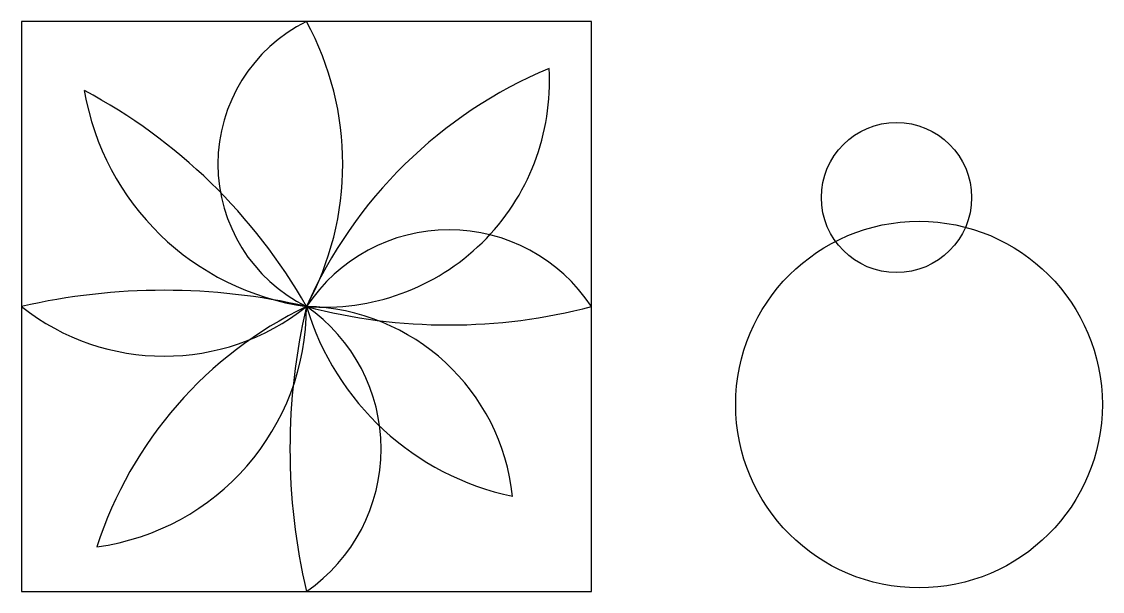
# Model space of a CAD drawing. Header units: feet. Extents: x 0 to 190, y 0 to 100.
import ezdxf

# ---------------------------------------------------------------- set-up
doc = ezdxf.new("R2010")
doc.units = ezdxf.units.FT
doc.header["$MEASUREMENT"] = 0

msp = doc.modelspace()

# ---------------------------------------------------------------- linework, layer by layer
msp.add_lwpolyline([(0, 0), (100, 0), (100, 100), (0, 100)], close=True)
for centre, radius in [((153.53, 69.12), 13.18), ((157.48, 32.79), 32.17)]:
    msp.add_circle(centre, radius)
for centre, radius, start, end in [((62.32, 75), 27.87, 116.228, 243.772), ((4.03, 75), 52.33, 331.4637, 28.5363), ((53.11, 89.4), 39.52, 265.4911, 3.4673), ((123.59, 17.62), 80.39, 112.7079, 156.2506), ((-34.99, 1.61), 97.8, 29.6523, 61.9434), ((56.5, 95.69), 46.16, 189.6947, 261.901), ((75, 33.48), 29.97, 33.4603, 146.5397), ((25, -58.71), 111.55, 77.0487, 102.9513), ((25, 81.47), 40.19, 231.5336, 308.4664), ((80.76, -13.96), 70.97, 115.6882, 162.122), ((7.5, 49.94), 42.5, 277.7359, 0.0743), ((155.92, 25), 108.83, 166.7201, 193.2799), ((32.67, 25), 30.42, 304.7236, 55.2764), ((75, 145.01), 98.25, 255.2583, 284.7417), ((49.17, 12.84), 37.17, 5.9294, 88.7252), ((96.11, 63.76), 48.12, 196.6115, 258.0432)]:
    msp.add_arc(centre, radius, start, end)

doc.saveas('drawing.dxf')
